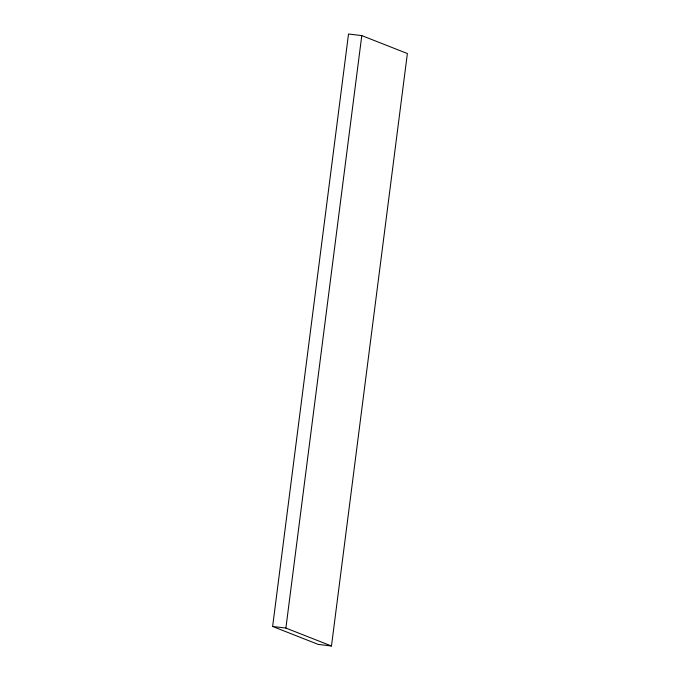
<?xml version="1.0" encoding="UTF-8"?>
<svg xmlns="http://www.w3.org/2000/svg" width="680" height="680" viewBox="0 0 680 680"><rect width="100%" height="100%" fill="white"/><g stroke="black" fill="none" stroke-linecap="round" stroke-linejoin="round"><path stroke-width="1.02" d="M272.629 626.476L348.525 34L361.786 35.598L407.371 53.524L331.475 646L318.214 644.402L272.629 626.476L285.889 628.073L331.475 646M285.889 628.073L361.786 35.598"/></g></svg>
